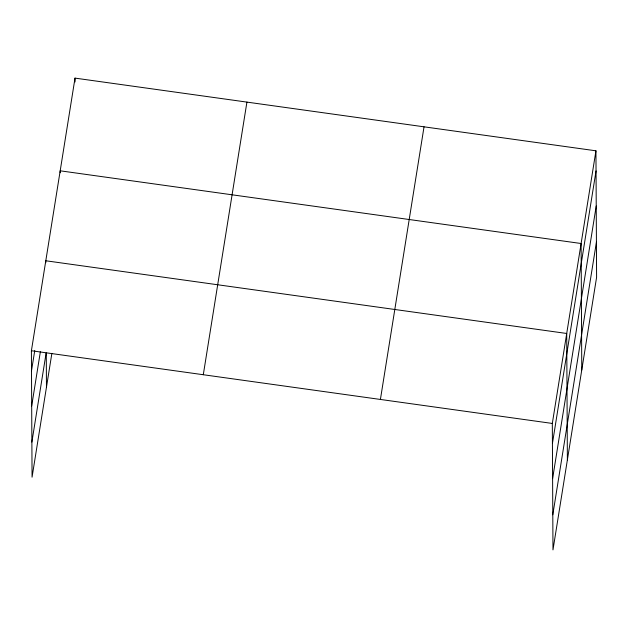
<?xml version="1.0" encoding="UTF-8"?>
<svg xmlns="http://www.w3.org/2000/svg" width="628" height="628" viewBox="0 0 628 628"><rect width="100%" height="100%" fill="white"/><g stroke="black" fill="none" stroke-linecap="round" stroke-linejoin="round"><path stroke-width="0.94" d="M51.873 353.36L32.059 477.186L31.4 350.738L75.022 78.115L595.941 150.814L596.6 277.262L552.978 549.885L552.318 423.445L595.941 150.814M31.502 370.85L34.752 350.534M31.69 405.939L40.357 351.766M31.879 442.088L46.119 353.093M203.299 374.728L246.922 102.105M380.411 399.447L424.033 126.825M552.42 443.549L596.043 170.926M552.609 478.638L596.223 206.015M552.797 514.795L596.419 242.173M31.4 350.738L552.318 423.445M581.771 369.955L581.104 243.507L60.194 170.808L60.202 172.724M567.374 459.916L566.715 333.476L45.797 260.769L45.805 262.685M75.022 78.115L75.046 81.946M46.276 353.101L46.456 387.217"/></g></svg>
